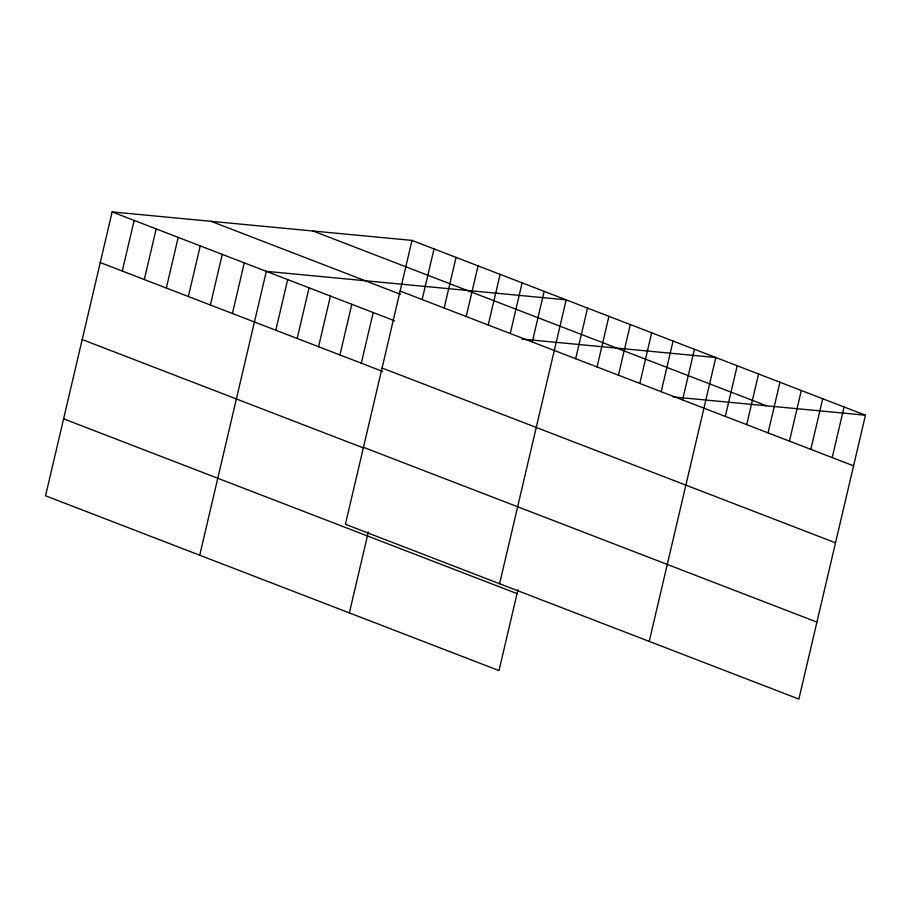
<?xml version="1.0" encoding="UTF-8"?>
<svg xmlns="http://www.w3.org/2000/svg" width="911" height="911" viewBox="0 0 911 911"><rect width="100%" height="100%" fill="white"/><g stroke="black" fill="none" stroke-linecap="round" stroke-linejoin="round"><path stroke-width="1.37" d="M412 240.413L345.417 524.292L798.867 699.079L865.45 415.2L412 240.413L112.133 211.921L45.55 495.8L499 670.587L517.983 589.656M122.279 271.045L134.156 220.405M144.302 279.54L156.18 228.9M166.326 288.024L178.203 237.384M188.361 296.519L200.238 245.879M210.384 305.003L222.261 254.363M232.407 313.498L244.285 262.858M199.725 555.232L266.308 271.341L566.175 299.844L499.592 583.723M275.805 330.226L287.682 279.586M297.18 338.471L309.057 287.83M318.565 346.704L330.442 296.064M339.94 354.948L351.817 304.308M361.314 363.182L373.191 312.541M422.146 299.537L434.023 248.897M349.357 612.909L368.34 531.978M444.169 308.032L456.047 257.392M466.193 316.516L478.07 265.875M488.228 325.011L500.105 274.37M510.251 333.494L522.128 282.854M532.275 341.989L544.152 291.349M575.672 358.718L587.549 308.077M597.047 366.962L608.924 316.322M618.432 375.195L630.31 324.555M639.807 383.44L651.684 332.8M661.181 391.673L673.058 341.044M682.555 399.918L694.433 349.277M649.224 641.401L715.807 357.522L521.98 339.097M725.315 416.395L737.193 365.755M746.69 424.64L758.567 374M768.064 432.884L779.941 382.244M789.438 441.118L801.316 390.477M810.824 449.362L822.701 398.722M832.198 457.595L844.076 406.955M673.035 396.923L865.45 415.2M313.042 231.007L766.493 405.794M400.123 291.053L853.573 465.84M211.09 221.316L400.476 294.321M112.133 211.921L394.565 320.786M382.073 368.021L835.524 542.808M100.256 262.562L382.688 371.426M363.466 447.324L816.916 622.111M82.206 339.53L363.375 447.916M63.599 418.832L517.049 593.619"/></g></svg>
